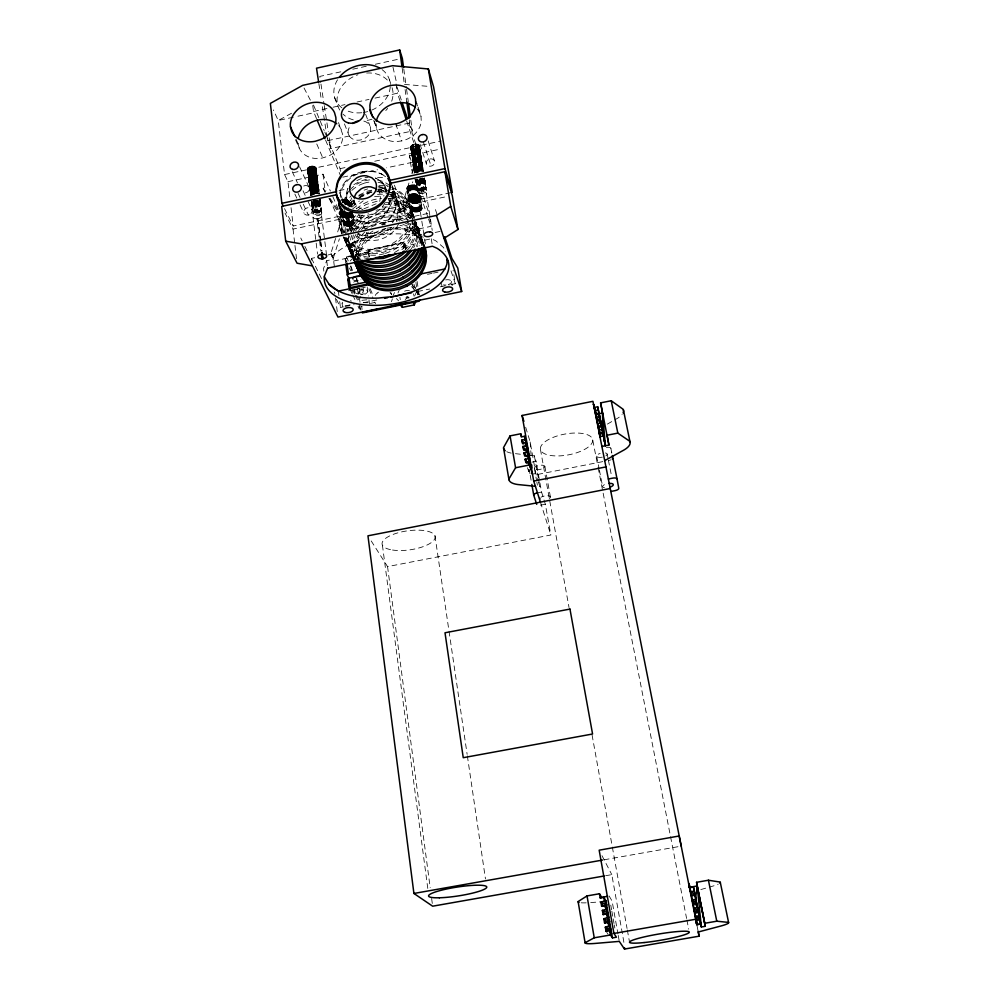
<?xml version="1.0" encoding="UTF-8"?>
<svg xmlns="http://www.w3.org/2000/svg" width="999" height="999" viewBox="0 0 999 999"><rect width="100%" height="100%" fill="white"/><g stroke="black" fill="none" stroke-linecap="round" stroke-linejoin="round"><path stroke-width="0.75" stroke-dasharray="5 3.75" d="M319.28 194.031L316.096 168.544C315.247 164.897 308.092 165.584 307.505 169.143L310.776 195.442M382.18 225.125A26.911 22.652 -21.7 0 0 395.916 206.368L395.929 200.287L389.36 201.686L389.36 206.244A20.18 16.995 -21.7 0 1 372.165 222.914A20.18 16.995 -21.7 0 1 351.373 214.273M395.916 206.368L392.907 198.302L392.932 192.22L391.845 189.298M340.309 197.303L340.359 194.268A27.123 22.752 -21.6 0 1 382.904 174.8M347.752 188.624L345.829 195.13A20.504 17.195 -21.6 0 0 346.69 201.536L350.237 206.918L350.299 202.435A20.167 16.958 -21.6 0 1 351.698 197.952M338.911 203.721L340.484 216.458L345.154 225.699L350.087 226.161L353.821 223.876L352.385 211.176M347.227 213.624L348.439 222.652L352.759 230.182M356.855 262.013L358.391 252.372L361.201 246.229A35.402 30.332 -21.7 0 1 367.819 238.074L373.539 233.679A35.177 30.132 -21.7 0 1 385.814 228.484M363.236 288.099L363.099 292.207A4.57 2.298 -7.2 0 1 361.476 293.256L359.99 293.718A4.745 2.385 -7.2 0 1 357.592 293.893L354.433 292.445L355.819 290.047M358.678 292.457L361.488 289.935L366.621 290.035A4.645 2.335 -7.3 0 1 367.595 292.207C364.485 296.004 355.906 294.68 358.092 288.062M406.893 188.287L408.391 186.089L411.501 184.952L414.822 185.102L416.833 186.463L419.805 195.142L421.903 208.441L420.03 211.064L415.372 212.05L412.038 210.527L408.978 201.96L406.918 187.999M414.722 172.59L410.739 147.278C411.138 143.694 417.819 142.657 419.28 145.954L423.339 171.254L419.23 145.704M348.364 237.512L348.526 246.94L351.136 254.47A36.139 30.769 -21.7 0 1 348.776 242.307L349.75 235.976M344.418 232.48L346.428 222.939L351.486 214.073M345.154 234.128L347.153 224.613L352.197 215.759M408.953 201.686L409.84 200.012L412.137 198.726L417.682 198.789L419.056 200.125L421.903 208.441L419.805 195.142L421.84 208.179M339.585 221.566L342.545 209.877M341.458 225.799L342.457 219.368L346.004 211.126M414.61 171.84L410.739 147.278C412.212 150.549 418.856 149.513 419.28 145.954L423.339 171.403M409.053 202.235L406.918 188.574L410.889 198.102L416.67 198.339L419.817 195.417M369.068 256.918L368.244 250.749A1.548 0.812 -7.4 0 1 368.956 250.1L402.922 242.932L404.745 243.394L406.943 249.163M368.231 250.899L368.619 252.098A1.548 0.812 -7.4 0 1 368.306 252.522L346.241 257.342L345.08 258.429L345.666 262.937M350.349 205.806L352.247 199.363M357.854 259.278L361.888 247.802A35.34 30.295 -21.7 0 1 368.481 239.66L374.188 235.277A35.115 30.095 -21.7 0 1 387.624 229.82C397.714 227.685 408.941 229.57 417.008 236.239M310.776 195.292L307.505 169.143C308.816 172.402 315.035 171.778 316.096 168.544M340.447 215.909L343.431 213.262L348.239 213.049L348.052 219.955L349.188 224.363L343.569 211.376L345.254 217.083A26.911 22.652 -21.7 0 0 359.365 228.346M346.553 233.404L349.6 224.038L355.544 215.609M339.473 193.519L342.145 186.114L345.317 181.618M405.232 299.55L407.617 297.24L410.839 298.501M390.447 194.88A26.548 22.415 -21.6 0 1 400.362 209.016L404.895 208.054L402.984 202.822L409.627 180.794M404.895 208.054L412.812 181.768M411.838 173.464L413.174 169.068L411.551 169.418L409.415 155.707L438.936 149.4M334.403 266.745L333.291 258.154L339.398 238.798M341.271 232.842L344.093 223.913L341.833 218.793L293.044 229.083L285.04 213.074M341.833 218.793L336.813 234.64M323.813 271.141L323.576 268.319L326.71 260.677L333.441 259.265L330.944 253.159L336.363 236.064M351.823 235.302C348.401 243.756 349.588 253.534 354.383 261.201M347.952 231.88L351.998 222.752L358.791 214.81M379.745 201.361L380.607 196.041A13.611 11.426 -21.7 0 0 378.733 191.221M344.655 201.711L348.139 194.58M398.139 220.617C402.31 211.501 398.938 199.725 390.684 194.081M350.249 260.976L351.698 259.365A4.695 2.448 -7.1 0 1 353.821 258.591L358.229 258.916A4.695 2.448 -7.1 0 1 359.415 259.94M353.421 234.902L350.574 246.341A35.976 30.669 -21.7 0 0 352.922 258.454M414.872 295.517L416.558 291.683M350.037 231.219L355.045 222.415L362.6 215.06M350.749 232.854C353.996 224.55 360.514 217.707 368.356 213.549M393.331 295.142L394.493 292.557M397.989 292.969L399.138 290.384M341.795 208.154L338.823 219.867A37.075 31.331 -21.7 0 0 341.208 232.243L341.958 233.928A37.013 31.294 -21.7 0 1 339.585 221.566M344.118 211.413C340.696 218.157 339.61 226.236 341.958 233.504M347.777 204.52L352.048 197.702M396.378 221.129L399.263 211.925L398.638 205.057M353.159 232.268C360.189 218.519 375.874 210.227 391.146 211.076A35.802 30.507 -21.7 0 1 397.952 212.113A36.214 30.857 -21.7 0 1 407.13 215.921A36.101 30.757 -21.7 0 1 409.777 217.757M356.019 234.365C351.248 242.208 350.087 252.397 353.983 260.839M347.664 212.687L343.569 221.903L342.782 233.079M348.389 214.373L345.329 220.417L343.319 229.982A36.663 31.081 -21.7 0 0 343.369 233.154M350.199 204.508L354.895 198.489M350.936 206.244L353.858 202.11M527.46 467.669L528.721 471.603L531.243 467.832M358.579 233.167L354.283 240.959L352.347 250.337A35.814 30.569 -21.7 0 0 354.695 262.412M360.264 234.653C354.333 242.195 351.623 252.61 354.633 261.9M355.532 230.956C363.199 218.968 377.634 211.963 391.783 212.737A35.739 30.47 -21.7 0 1 398.576 213.761A36.151 30.819 -21.7 0 1 407.729 217.582A36.026 30.719 -21.7 0 1 409.528 218.769M343.981 204.121L350.936 196.041M345.404 204.895L350.799 198.626M392.432 222.777L395.542 218.269A26.474 22.328 -21.6 0 0 398.089 210.889A26.786 22.577 -21.7 0 0 396.278 198.863M407.292 250.1L409.59 247.377A36.538 31.031 -21.7 0 0 414.573 238.361A36.139 30.694 -21.7 0 0 416.421 228.746L415.821 222.44M358.529 230.607C366.558 220.342 379.745 214.51 392.732 215.222A35.639 30.407 -21.7 0 1 399.5 216.246A36.039 30.757 -21.7 0 1 408.641 220.055M348.589 207.28L353.471 202.098M347.852 205.569L352.747 200.374M331.631 256.693C355.432 234.303 392.47 229.62 423.401 237.15M394.118 227.035L388.224 232.317L380.994 235.951A26.561 22.428 -21.7 0 1 373.114 237.612L365.309 237.138L356.268 233.291M404.957 250.15L408.966 245.729A36.613 31.069 -21.7 0 0 413.961 236.701A36.214 30.732 -21.7 0 0 415.809 227.06A35.852 30.432 -21.6 0 0 415.409 221.79M361.463 229.608C369.58 220.991 381.543 216.234 393.356 216.87A35.564 30.37 -21.7 0 1 400.124 217.894A35.976 30.719 -21.7 0 1 405.382 219.693M364.822 232.018C358.653 237.762 354.458 245.804 354.096 254.295A35.639 30.47 -21.7 0 0 354.57 260.477M351.973 207.168L359.353 201.036M352.697 208.866L363.186 200.886M368.306 252.522L369.855 251.024L369.593 249.388L403.022 242.382L404.745 243.394L405.644 249.313M368.556 250.324L369.593 249.388M353.683 282.205L354.657 281.456A4.733 2.41 -7.1 0 1 356.793 280.682L360.639 280.756M391.67 227.248C382.942 235.826 368.569 238.836 357.58 232.879M368.469 232.155C360.926 238.012 355.544 247.003 355.144 256.656A35.539 30.407 -21.7 0 0 355.207 259.765M364.985 229.608L366.795 228.122M356.318 208.928C363.286 202.809 372.302 199.013 381.568 198.464M357.03 210.614L365.984 204.558L379.845 200.362M346.903 237.899L349.388 243.494L369.268 239.31L371.441 237.6A40.747 34.977 -21.7 0 1 408.504 229.807L411.039 230.544L431.044 226.336L429.42 216.146M367.707 227.385L380.369 221.016L394.293 219.33A35.477 30.307 -21.7 0 1 401.036 220.354A35.877 30.657 -21.7 0 1 403.184 220.979M372.952 231.031C363.511 236.825 356.293 246.94 355.831 258.217A35.477 30.37 -21.7 0 0 355.894 261.326M369.343 251.586L346.403 256.78L345.08 258.429L346.953 262.537M407.767 298.426L407.942 298.314A1.274 1.111 -21.7 0 0 408.316 297.852C408.978 295.317 404.458 296.99 406.581 298.489M358.991 195.167L366.133 191.596A26.611 22.453 -21.7 0 1 373.926 189.935M359.702 196.915L366.833 193.344A26.561 22.428 -21.7 0 1 371.99 192.02M607.38 424.088L617.569 418.256A21.803 8.929 -11.4 0 0 622.127 414.46M363.848 208.853L376.111 203.796M371.291 227.01L381.006 222.64L394.917 220.954A35.402 30.27 -21.7 0 1 397.202 221.166M358.591 196.041L372.215 190.609M359.303 197.777L369.343 193.269M291.546 113.237L278.234 120.479L284.565 174.55L287.974 181.681L290.135 200.025M360.726 294.717L363.624 293.843L367.195 294.255A4.658 2.335 -7.3 0 1 368.344 296.016M364.123 190.147L367.607 188.911M385.427 253.421L392.382 250.637A36.588 30.981 -21.7 0 0 401.561 244.38L406.468 239.073A36.888 31.231 -21.7 0 0 411.513 229.995A36.488 30.894 -21.7 0 0 413.124 223.539M341.633 199.825C347.552 197.34 351.91 203.571 352.06 209.203M700.836 889.56L712.724 886.138A24.176 3.184 -9.9 0 0 718.231 884.152M362.525 171.603L359.702 172.34A27.148 22.765 -21.6 0 0 345.317 181.656M364.036 183.229L366.833 182.505A26.686 22.465 -21.6 0 1 372.477 181.83M376.099 210.29L378.434 209.69M383.129 224.787L385.414 224.201M384.215 253.721C368.831 258.416 349.163 252.335 343.082 236.451M363.224 302.66L368.369 302.734A4.658 2.31 -7.3 0 1 369.218 303.334M402.984 202.822L450.749 192.707M340.809 71.816L319.792 76.411L320.741 82.542M352.809 69.193L366.308 66.234M375.312 64.261L400.824 58.691M326.998 108.529L312.724 111.626L312.887 112.962L294.805 116.883M333.004 107.23L344.992 104.62M356.993 102.023L368.993 99.413M374.987 98.114L397.477 93.232L399.9 100.574M293.294 117.208L278.234 120.479L273.389 109.965M327.585 140.684L409.69 122.989L412.325 131.006L330.856 148.514L327.11 137.6L340.097 168.644L340.484 171.591M284.565 174.55L441.146 141.009M340.097 168.644L347.627 167.033M374.725 161.239L418.381 151.898L419.792 160.727L386.576 167.807M287.974 181.681L322.977 174.188L330.369 191.046M342.794 177.16L377.522 169.743M324.9 192.208L323.152 188.262L324.75 187.912L325.911 190.547M339.098 190.622L348.102 188.711M340.247 200.337L346.828 198.938A20.342 17.07 -21.6 0 1 348.314 189.872M390.359 189.685L386.401 190.534A20.342 17.07 -21.6 0 0 375.537 178.297M344.068 202.585L346.703 202.023A20.367 17.095 -21.7 0 0 347.977 206.306M390.284 192.782L392.932 192.22M389.448 198.614L396.004 197.228L394.243 191.608A26.886 22.615 -21.6 0 0 391.82 187.862M284.54 208.641L293.207 226.024L341.958 215.722L344.218 220.879L348.713 219.917A26.548 22.415 -21.6 0 1 348.813 213.961M410.227 218.706L404.82 211.089L402.909 205.856L447.752 196.378M344.093 223.913L348.601 222.964A26.561 22.453 -21.7 0 0 351.723 231.144M399.612 221.066A26.561 22.453 -21.7 0 0 400.287 212.05L404.82 211.089M311.725 260.14L311.513 258.391L316.034 257.442M328.084 254.92L331.094 254.283M435.164 232.455L442.782 230.856M424.8 240.135L431.268 238.773L435.726 240.759L443.581 247.552L445.467 251.523M333.666 261.014L425.075 241.87M348.601 290.721L353.147 289.785M354.657 289.46L359.215 288.524M360.726 288.199L365.284 287.262M427.46 274.338L432.005 273.401M433.516 273.089L438.074 272.14M366.895 299.8L359.141 300.637L354.133 289.822M336.463 299.325L340.459 307.48L343.506 306.855M345.017 306.543L354.158 304.645M363.286 302.759L378.509 299.613M417.657 291.508L429.707 289.011M440.259 286.825L449.3 284.952M450.799 284.64L455.319 283.716L453.121 270.329M370.454 303.384L374.937 302.447L373.726 299.737M531.943 462.125L536.063 461.313L541.558 492.057L545.342 504.233L550.861 535.002L387.55 566.608L371.216 540.946M532.367 474.175L535.789 473.501L538.086 480.869M602.822 461.613L535.876 474.787A4.133 1.586 -10.1 0 1 534.815 474.937M537.4 492.869L541.558 492.057M545.342 504.233L541.271 505.032A4.171 1.523 -10 0 1 538.249 505.169M339.373 204.633L342.807 211.988L348.289 212.862L350.562 226.049M604.12 859.789L681.218 846.141M605.669 875.711L611.8 874.637L622.627 935.014A15.797 0.687 79.6 0 1 624.113 944.067M374.588 196.678L384.153 195.816M379.595 209.39L390.197 208.566A35.902 30.569 -21.7 0 1 397.015 209.603A36.314 30.919 -21.7 0 1 406.218 213.424A36.201 30.819 -21.7 0 1 412.737 218.856M386.988 228.222C397.103 226.074 408.341 227.972 416.433 234.64A35.165 30.12 -21.7 0 1 425.037 247.752M372.502 233.254L375.349 232.779A26.536 22.378 -21.7 0 0 383.529 229.832A26.598 22.428 -21.7 0 0 386.026 228.371M316.808 218.806L317.944 218.694A4.383 2.398 -6.1 0 0 320.866 214.748A4.383 2.398 -6.1 0 0 313.511 215.409A4.383 2.398 -6.1 0 0 316.808 218.806L320.866 251.136M375.824 190.01L383.029 189.76A36.663 31.019 -21.7 0 1 386.551 190.11M376.498 191.746L383.691 191.496A36.588 30.981 -21.7 0 1 387.212 191.858M377.51 194.355L384.677 194.106M382.48 207.13L389.56 206.893A35.976 30.607 -21.7 0 1 396.391 207.917A36.389 30.969 -21.7 0 1 405.606 211.751A36.264 30.869 -21.7 0 1 412.812 217.994M590.721 902.547L599.887 901.922M378.946 185.352L381.356 185.364A36.838 31.131 -21.7 0 1 388.349 186.401M378.421 187.1L382.03 187.125A36.763 31.081 -21.7 0 1 385.564 187.487M385.577 202.635L387.949 202.66A36.139 30.707 -21.7 0 1 394.805 203.696A36.551 31.069 -21.7 0 1 404.058 207.53A36.439 30.969 -21.7 0 1 411.301 213.798L414.685 219.056M385.052 204.32L388.586 204.358A36.076 30.669 -21.7 0 1 395.442 205.394A36.488 31.019 -21.7 0 1 411.988 215.534M377.222 191.596L382.33 192.12A26.861 22.677 -21.7 0 1 387.1 193.556M404.483 84.428L428.971 86.401M515.447 453.658L521.278 454.333M530.019 455.319L534.39 455.819L536.063 461.313M379.133 189.985L381.655 190.359A26.911 22.702 -21.7 0 1 386.438 191.796M409.49 290.771L408.579 290.609A7.093 6.144 -21.7 0 0 405.744 290.796A7.018 6.081 -21.7 0 0 403.109 291.97M368.294 257.218C359.54 255.844 351.124 251.049 346.428 243.394M368.981 258.853C357.442 257.255 347.065 249.026 343.818 237.687M362.987 209.827L356.593 206.269L353.084 199.213M362.187 306.705L360.739 305.906M349.8 214.66L352.21 215.809A27.148 22.765 -21.6 0 0 366.046 217.582L368.956 217.108A27.01 22.652 -21.6 0 0 377.272 214.111A27.073 22.702 -21.6 0 0 384.378 209.016L389.51 202.36A26.948 22.602 -21.6 0 0 391.558 197.415A27.26 22.852 -21.7 0 0 392.382 192.332A27.123 22.74 -21.6 0 0 392.32 189.822M356.693 226.323L354.308 225.175A26.898 22.64 -21.7 0 1 348.389 220.392L344.755 214.023A27.373 23.039 -21.6 0 1 344.131 211.651M360.177 258.192C352.01 254.245 345.766 246.303 344.63 237.225M360.889 259.815L352.909 254.108L346.79 244.73M381.481 173.901L385.726 176.835M385.589 184.803L387.787 186.151M381.63 189.785L385.239 192.357M349.375 213.486L354.008 223.052L352.385 211.451M359.041 260.589C351.273 255.769 346.054 246.878 346.266 237.65M391.346 195.841L396.328 200.674L398.551 204.645M357.105 260.302L352.597 255.781L348.614 248.813M353.683 230.132L349.4 224.725M411.925 284.515L416.034 288.936M411.563 286.638L415.746 291.146M416.783 292.27L418.881 294.518L417.22 290.197M396.466 298.551L398.564 300.824M390.035 292.47L391.708 294.705L390.522 291.87M344.53 237.662C355.244 251.024 375.549 252.335 390.06 244.792A36.838 31.131 -21.7 0 0 399.3 238.499L404.258 233.167A37.138 31.381 -21.7 0 0 407.979 227.185A36.726 31.044 -21.7 0 0 409.328 224.026M355.082 259.777L351.898 255.607M350.637 225.574L347.003 219.218A27.223 22.952 -21.6 0 1 346.029 211.95M405.119 196.616L410.377 206.606L411.838 216.021A36.663 30.994 -21.7 0 1 411.713 218.182M407.317 202.697L410.726 208.017L414.298 218.219M408.866 206.993L414.36 217.745M410.389 211.264L414.573 218.469M411.913 215.484L413.761 218.019M414.31 222.153L419.43 231.893L420.866 241.109A35.639 30.382 -21.7 0 1 420.267 246.416M606.755 932.379L608.154 934.34M402.909 205.856L411.563 218.044M412.425 219.268L421.94 232.68M411.126 219.98L421.928 235.215M344.068 237.6C354.058 252.497 375.711 254.358 390.734 246.466A36.763 31.094 -21.7 0 0 399.95 240.185L404.895 234.865A37.063 31.344 -21.7 0 0 408.603 228.896A36.663 30.994 -21.7 0 0 410.664 223.601M354.395 259.79L350.424 252.859M354.87 261.326L352.21 256.868M323.152 188.262L325.711 191.995M329.982 198.239L341.958 215.722M328.896 198.489L344.218 220.879M352.709 279.595L355.856 281.056A4.72 2.41 -7.1 0 0 358.254 280.894L359.74 280.432A4.558 2.323 -7.1 0 0 360.926 279.77M609.128 895.978L612.112 901.098L617.956 933.915M410.102 206.281L406.693 200.961A36.963 31.281 -21.7 0 0 399.363 194.655A37.075 31.381 -21.7 0 0 389.985 190.784M411.65 210.589L408.241 205.282A36.788 31.181 -21.7 0 0 400.949 198.988A36.901 31.281 -21.7 0 0 391.608 195.13A36.488 30.919 -21.7 0 0 388.186 194.455M413.174 214.847L409.777 209.553A36.613 31.069 -21.7 0 0 402.51 203.284A36.726 31.169 -21.7 0 0 393.219 199.438A36.314 30.819 -21.7 0 0 386.326 198.401M414.66 220.529L417.957 227.772L419.393 237.025A35.802 30.482 -21.7 0 1 417.582 246.566M415.259 222.19L416.77 224.9M418.244 229.021L414.91 223.801A36.026 30.719 -21.7 0 0 413.524 222.24M419.717 233.117L416.383 227.909A35.976 30.719 -21.7 0 0 411.938 223.564M421.166 237.163L417.844 231.968A35.702 30.519 -21.7 0 0 410.726 225.786A35.814 30.619 -21.7 0 0 404.845 222.964M422.602 241.171L419.293 235.989A35.539 30.42 -21.7 0 0 412.212 229.832A35.652 30.519 -21.7 0 0 403.159 226.049A35.24 30.17 -21.7 0 0 399.85 225.374M343.581 237.375C352.31 254.47 375.911 257.442 391.72 248.976A36.663 31.019 -21.7 0 0 400.911 242.707L405.844 237.387A36.963 31.281 -21.7 0 0 410.889 228.296A36.551 30.932 -21.7 0 0 412.512 221.828M304.021 87.974L310.851 101.061M601.997 855.681L611.8 874.637M300.749 238.012L302.123 240.784M304.857 246.316L307.605 251.848M311.513 258.391L321.903 279.358M334.178 291.97L334.952 293.556M386.775 192.258L382.592 183.142L377.485 178.921A20.504 17.195 -21.7 0 0 375.324 177.909M294.867 194.056L296.803 198.114M300.05 204.882L303.933 213.012M298.114 193.394L300.037 197.452M303.246 204.208L308.391 215.035M330.944 253.159L333.291 258.154M292.257 171.753L297.44 182.767M350.774 290.759L352.085 293.581M352.747 294.992L355.382 300.637M358.029 306.281L359.34 309.103M303.047 190.821L305.594 196.254M308.142 201.686L311.95 209.84M351.81 290.372L353.122 293.194M359.028 305.894L361.001 310.115M352.834 290.022L354.707 294.056M355.332 295.404L358.454 302.135M351.211 212.163L354.732 217.507A20.067 16.883 -21.7 0 0 360.402 221.104C372.552 225.824 388.536 217.395 389.747 203.996A20.267 17.058 -21.7 0 0 389.435 199.7M299.575 166.733L309.116 187.475M349.45 268.032L350.699 270.766M348.276 260.901L346.403 256.78L346.84 261.85M350.774 266.396L352.635 270.517M356.381 278.758L358.254 282.879M295.467 139.735L299.263 148.127A22.977 18.856 -22.4 0 0 322.365 158.004L328.122 156.194A22.977 18.856 -22.4 0 0 342.669 134.415L338.499 122.54M296.191 139.473L298.089 143.681M344.942 240.609L345.679 242.257A36.663 31.081 -21.7 0 1 343.993 237.312M329.558 198.776L344.43 232.305M368.906 288.873L373.127 298.376M370.13 288.723L373.139 295.542M332.829 196.666L347.627 230.369L428.958 213.224L417.432 179.308M350.262 228.584L341.808 209.128A27.148 22.79 -21.7 0 0 369.755 220.742A27.148 22.79 -21.7 0 0 392.907 198.302M316.758 143.956L322.764 157.879M343.693 208.304L348.713 219.917M340.359 194.268L343.818 202.31A26.886 22.615 -21.6 0 1 349.188 190.821M417.12 290.409L418.881 294.518L417.969 292.27M346.69 201.536L348.401 206.006M346.828 198.938L350.224 206.918M316.521 118.631L313.511 111.463L312.312 102.198M325.587 140.16L340.671 176.049M313.499 105.032L324.188 130.582M324.775 132.005L326.561 136.264M352.809 199.95L356.331 208.391M359.278 215.409L365.746 230.881M366.333 232.28L369.268 239.31M413.261 217.095L409.178 203.684L405.756 198.364A37.063 31.344 -21.7 0 0 398.401 192.033A37.188 31.444 -21.7 0 0 392.307 189.161M422.327 245.155L420.891 235.964L415.796 226.261A35.927 30.657 -21.7 0 0 411.276 221.878M423.651 246.029L420.579 235.552L417.257 230.344A35.764 30.557 -21.7 0 0 410.139 224.163A35.877 30.657 -21.7 0 0 407.28 222.602M413.524 293.843L414.11 296.278M334.69 97.765L337.874 105.844M344.443 123.888L348.926 135.252M412.05 284.44L414.785 291.471M413.911 284.203L415.547 288.424M416.084 289.835L417.719 294.068M378.159 188.836L380.282 194.318M405.781 249.6L403.022 242.382L404.046 250.337M388.349 198.988L389.36 201.686M385.077 186.276L388.136 194.405M395.929 200.287L400.287 212.05M365.634 114.223L369.867 125.687M391.233 183.454L398.613 203.421M392.083 186.613L393.007 189.136L392.12 186.289M395.279 195.792L400.362 209.016M394.393 185.165L411.039 230.544M374.213 121.091L376.298 126.823M373.726 120.429L376.323 127.585A23.077 19.006 -19.4 0 0 396.541 141.596L402.485 140.797A23.077 19.006 -19.4 0 0 421.266 121.441L421.004 116.408L416.895 103.347M417.957 227.772L417.357 226.124A35.514 30.22 -21.6 0 1 418.806 235.389A35.864 30.519 -21.7 0 1 416.983 244.942A36.264 30.857 -21.7 0 1 416.146 247.015M419.43 231.893L418.843 230.257A35.352 30.12 -21.6 0 1 420.279 239.485A35.702 30.42 -21.7 0 1 419.43 245.854M420.891 235.964L420.304 234.34A35.19 30.02 -21.7 0 1 421.74 243.544A35.539 30.32 -21.7 0 1 421.628 245.654M422.327 240.01L421.753 238.399A35.027 29.92 -21.7 0 1 423.189 246.516M424.001 244.767L424.563 246.353M411.551 169.418L412.937 173.464M414.91 179.221L428.022 217.507M428.521 218.968L431.044 226.336M395.729 123.839L401.573 140.921M409.415 155.707L414.922 171.928M413.174 169.068L414.548 173.114M450.999 270.866L455.319 283.716M389.335 79.47L390.709 83.591M406.693 121.104L419.792 160.727M435.452 209.603L436.888 213.923M396.99 86.888L401.76 101.399M408.928 123.152L418.381 151.898M420.017 144.156L426.498 164.123M423.314 141.858L431.081 166.084M400.287 299.712L399.887 297.227M540.422 502.135L550.861 535.002M428.184 140.909L434.503 160.939M416.021 101.224L421.041 117.17M538.548 482.355L539.922 486.775L538.598 479.408M525.686 427.26L530.182 442.008L535.789 473.501M424.026 245.367L422.028 239.573L418.718 234.39A35.602 30.457 -21.7 0 0 411.613 228.222A35.714 30.557 -21.7 0 0 402.56 224.425M409.752 204.87L411.213 214.298A36.726 31.044 -21.7 0 1 410.327 220.804M354.782 203.284L354.158 199.862M299.263 148.127L298.002 143.357A22.977 18.856 -22.4 0 1 297.939 140.847M363.624 290.959L363.524 290.559A4.745 2.385 -7.2 0 0 362.462 289.523L357.954 289.273A4.745 2.385 -7.2 0 0 357.155 289.423M339.136 204.733L344.031 224.6M392.969 67.208L396.828 83.816M606.405 447.44A4.221 1.648 -11.2 0 1 610.864 448.239L611.75 452.622M607.18 454.083L608.091 458.666M608.391 460.189L611.438 475.424M697.065 925.923L697.964 930.481M596.653 456.156L599.05 468.356M599.35 469.88L602.647 486.638M592.707 439.922A26.561 10.552 -10.6 0 1 554.395 455.869A26.561 10.552 -10.6 0 1 552.547 437.637A26.561 10.552 -10.6 0 1 592.707 439.922L597.802 465.909M598.101 467.445L686.6 918.456M686.9 919.979L688.698 929.157M415.734 198.589L418.294 211.763M415.247 198.676L417.807 211.875M416.67 198.339L419.205 211.451M416.208 198.476L418.756 211.613M414.76 198.739L417.32 211.963M414.26 198.776L416.833 212.025M413.773 198.789L416.333 212.063M417.12 198.177L419.63 211.276M413.299 198.764L415.846 212.075M417.545 197.989L420.03 211.064M412.837 198.726L415.372 212.05M417.944 197.79L420.404 210.851M412.4 198.651L414.91 212M610.864 448.239L611.912 453.846M418.306 197.565L420.741 210.614M411.975 198.551L414.46 211.938M418.643 197.327L421.041 210.364M411.588 198.426L414.048 211.838M544.867 466.358L550.399 496.853M540.434 449.35L569.03 607.517M592.07 734.964L612.062 845.516M612.337 847.052L627.047 928.433M627.335 929.969L629.27 940.721M418.943 197.078L421.291 210.102M534.39 455.819L538.336 477.934M411.226 198.277L413.648 211.713M618.231 935.414L619.293 941.383M534.415 468.419L536.588 480.619M536.863 482.142L537.4 485.189M610.764 905.131L611.575 909.714M611.85 911.238L612.936 917.344M613.199 918.88L614.023 923.451M614.285 924.987L614.835 928.034M419.205 196.803L421.516 209.827M410.889 198.102L413.286 211.563M529.133 469.118L529.945 473.726M530.207 475.262L531.568 482.929M528.346 469.493L528.721 471.603M419.418 196.541L421.69 209.553M410.601 197.902L412.949 211.388M347.802 212.949L350.087 226.161M347.315 213.012L349.6 226.249M346.815 213.049L349.101 226.311M419.592 196.254L421.815 209.278M410.352 197.69L412.662 211.201M349.225 212.612L351.461 225.749M348.763 212.75L351.024 225.911M346.328 213.062L348.614 226.348M345.854 213.037L348.127 226.361M416.296 144.043L420.829 170.916M422.09 178.384L423.351 185.851M415.884 144.031L420.429 170.879M421.69 178.346L422.939 185.802M415.472 144.031L420.005 170.879M421.266 178.334L422.527 185.789M415.047 144.056L419.592 170.891M420.854 178.334L422.115 185.789M413.399 144.405L418.156 172.665M419.418 180.107L420.417 186.051M349.662 212.45L351.873 225.562M345.379 212.999L347.64 226.336M417.432 144.256L421.928 171.166M423.176 178.634L424.438 186.114M417.07 144.168L421.578 171.054M422.839 178.534L424.088 186.001M416.695 144.093L421.216 170.979M422.477 178.446L423.726 185.914M413.012 144.555L417.769 172.802M419.018 180.232L420.017 186.176M412.649 144.718L417.382 172.952M418.631 180.382L419.63 186.313M412.312 144.905L416.77 171.628M418.269 180.544L419.255 186.476M419.717 195.979L421.89 208.991M410.139 197.465L412.412 210.989M350.075 212.263L352.272 225.362M344.93 212.924L347.165 226.298M418.356 144.668L422.252 171.291M424.038 179.083L424.737 186.251M412 145.105L416.608 172.802M417.882 180.507L418.906 186.663M411.713 145.317L416.296 173.002M417.32 179.158L418.593 186.85M350.462 212.063L352.622 225.15M344.505 212.824L346.715 226.224M418.606 144.855L423.027 171.791M424.263 179.271L425.487 186.751M418.818 145.042L422.977 170.492L419.268 146.453M425.661 186.95L424.2 177.972L425.874 188.361M411.463 145.542L415.771 171.691M417.033 179.37L418.294 187.063M419.792 195.692L421.915 208.716M411.238 145.779L415.522 171.915M416.783 179.595L418.044 187.288M409.977 197.215L412.2 210.764M445.616 279.907A5.107 2.572 -9.2 0 1 451.461 281.331L452.172 285.639M418.993 145.255L423.126 170.704M424.338 178.184L425.799 187.175M411.051 146.016L415.309 172.14M416.571 179.832L417.819 187.512M410.914 146.266L415.147 172.39M416.383 180.07L417.632 187.75M350.811 211.85L352.947 224.912M344.093 212.7L346.278 226.136M419.13 145.479L423.239 170.929M424.45 178.409L425.899 187.4M424.513 178.646L425.961 187.637M441.483 283.404L441.945 286.276M424.525 178.696L426.411 190.447M426.323 193.406L432.23 230.369M410.801 146.516L415.01 172.64M416.246 180.32L417.482 187.999M410.739 146.778L414.922 172.889M416.146 180.569L417.37 188.249M409.865 196.953L412.038 210.527M351.136 211.613L353.234 224.663M343.718 212.562L345.879 226.011M424.538 178.883L425.974 187.874M419.293 146.204L423.326 171.653M424.525 179.133L425.949 188.112M431.268 238.773L432.23 244.743M410.714 147.028L414.622 171.591M415.846 179.271L417.307 188.486M419.205 146.703L422.952 170.654M424.125 178.134L425.761 188.611M415.834 179.52L417.282 188.736M415.896 180.032L417.744 191.796M410.801 147.515L414.647 172.078M415.859 179.758L417.295 188.973M417.694 195.017L421.578 219.655M421.815 221.204L423.751 233.516M424.625 239.023L425.974 247.602M351.423 211.363L353.471 224.413M343.381 212.387L345.504 225.861M419.093 146.953L422.827 170.891M423.988 178.371L425.611 188.848M410.889 147.752L414.722 172.315M415.921 179.995L417.357 189.211M411.039 147.964L414.835 172.54M416.034 180.22L417.457 189.435M396.041 83.978L397.477 93.232M418.956 147.203L422.652 171.141M423.813 178.621L425.424 189.086M418.768 147.44L422.44 171.366M423.588 178.846L425.199 189.323M411.426 148.364L414.997 172.752M416.133 179.096L417.594 189.648M351.885 212.55L353.671 224.138M343.069 212.2L345.154 225.699M320.979 84.078L324.038 104.021M324.275 105.557L328.271 131.643M329.208 137.775L330.856 148.514M418.544 147.677L422.202 171.603M423.351 179.071L424.95 189.535M418.294 147.902L421.928 171.816M423.064 179.283L424.65 189.748M411.95 148.701L415.184 171.591M416.608 179.445L417.994 190.035M416.945 186.726L418.931 199.862M417.107 281.418L419.667 298.177M415.909 282.43L416.608 287M417.345 291.883L417.794 294.83M342.807 211.988L344.842 225.512M318.856 83.604L321.453 100.574M322.39 106.743L326.873 136.051M418.007 148.114L421.403 170.517M422.527 177.984L424.338 189.935M417.694 148.314L421.066 170.704M422.19 178.172L423.988 190.122M417.357 148.489L420.716 170.879M421.828 178.334L423.626 190.272M412.599 148.951L415.746 171.903M417.22 179.72L418.519 190.359M393.344 192.52L393.768 195.367M352.073 212.287L353.821 223.876M416.995 148.664L420.342 171.029M421.453 178.484L423.239 190.422M416.608 148.801L419.942 171.166M421.054 178.609L422.839 190.534M416.208 148.926L419.543 171.266M420.641 178.721L422.415 190.634M415.809 149.026L419.343 172.852M420.229 178.809L422.003 190.722M415.384 149.101L418.831 172.253M419.742 178.421L421.578 190.772M414.972 149.151L418.406 172.29M419.543 180.007L421.153 190.797M414.548 149.176L417.982 172.303M419.13 180.02L420.729 190.809M414.135 149.188L417.57 172.303M418.718 180.007L420.317 190.784M413.736 149.163L417.17 172.265M418.319 179.97L419.917 190.747M412.962 149.051L416.408 172.128M417.557 179.82L419.168 190.597M416.833 186.463L418.768 199.613M342.582 211.763L344.58 225.312M434.977 535.776L448.788 629.657M449.013 631.193L467.132 754.307M467.357 755.856L485.477 878.97M352.222 212.013L353.933 223.601M406.993 187.712L408.991 201.411M416.67 186.214L418.569 199.375M352.322 211.738L353.996 223.326M342.395 211.526L344.355 225.087M407.117 187.425L409.066 201.124M416.458 185.976L418.306 199.163M368.631 251.96L369.88 260.914M342.257 211.276L344.168 224.85M407.292 187.138L409.19 200.836M367.195 287L367.807 291.383M368.968 299.85L369.555 304.083M403.808 69.181L406.368 87.725M406.581 89.273L408.279 101.636M410.826 120.18L412.325 131.006M402.172 68.207L404.258 83.429M405.094 89.51L406.768 101.686M409.278 119.942L409.69 122.989M416.208 185.764L418.019 198.963M338.698 203.047L340.572 216.721M312 166.209L315.659 193.094M316.683 200.562L317.694 208.029M311.576 166.234L315.234 193.107M316.246 200.574L317.27 208.042M407.505 186.863L409.353 200.549M359.153 287.837L360.539 298.102M361.7 306.656L362.088 309.49M356.705 277.809L357.292 282.205M359.44 298.089L360.015 302.322M357.555 288.886L358.741 297.702M359.702 304.832L360.277 309.091M314.011 166.421L317.632 193.369M318.644 200.849L319.655 208.341M313.636 166.333L317.27 193.269M318.281 200.749L319.293 208.229M313.236 166.259L316.895 193.194M317.907 200.674L318.918 208.154M312.837 166.221L316.496 193.132M317.507 200.612L318.519 208.092M312.425 166.196L316.084 193.107M317.095 200.574L318.119 208.042M311.151 166.284L314.81 193.144M316.845 208.067L315.821 200.612L317.257 212.874M310.739 166.358L314.523 194.206M315.359 200.387L316.408 208.117M310.339 166.458L314.111 194.293M314.947 200.474L315.996 208.204M309.952 166.583L313.698 194.393M315.584 208.304L314.535 200.574L315.984 212.899M309.578 166.721L313.311 194.518M314.148 200.699L315.185 208.416M415.909 185.564L417.682 198.789M352.922 215.26L353.883 222.515M348.014 233.279L349.388 243.494M350.811 265.846L351.81 273.264M353.933 289.186L354.32 292.045M387.55 566.608L430.194 887.674M431.63 898.476L432.654 906.193M340.484 216.458L338.661 202.485M314.985 166.821L317.969 193.494M319.555 201.286L320.279 208.616M309.228 166.883L312.949 194.668M313.773 200.836L314.81 208.554M308.891 167.07L312.6 194.83M313.424 200.999L314.448 208.716M308.604 167.258L312.275 195.017M313.299 202.722L314.123 208.891M415.584 185.377L417.32 198.639M407.754 186.601L409.578 200.275M382.417 545.179L427.834 888.773M315.484 167.183L318.818 193.968M319.817 200.162L320.791 208.966M308.329 167.47L311.988 195.217M312.999 202.922L313.823 209.078M308.092 167.695L311.725 195.417M313.549 209.291L312.537 201.586L313.549 212.175M408.054 186.338L409.84 200.012M342.133 303.596L342.507 306.481M315.684 167.382L319.006 192.869M319.98 200.374L321.154 209.365M315.846 167.595L319.318 193.794M319.917 199.088L321.278 209.578M307.904 167.919L311.301 194.106M312.312 201.798L313.311 209.503M415.209 185.227L416.92 198.514M348.676 201.211L349.238 205.594M338.349 291.109L338.923 295.567M339.685 301.523L340.459 307.48M322.977 174.188L324.75 187.912M335.514 297.964L337.774 315.609M315.971 167.832L319.243 193.319M320.005 199.313L321.353 209.815M307.742 168.157L311.114 194.33M312.113 202.035L313.112 209.728M307.617 168.394L310.976 194.568M311.963 202.26L312.949 209.965M414.822 185.102L416.496 198.414M408.391 186.089L410.139 199.75M316.046 168.057L319.293 193.556M320.067 199.55L321.403 210.04M320.017 199.226L321.753 212.862M320.067 199.788L321.391 210.277M321.566 215.672L326.648 255.769M326.71 260.677L327.472 266.658M307.542 168.644L310.864 194.805M311.838 202.497L312.824 210.202M307.492 168.893L310.801 195.055M311.763 202.747L312.737 210.439M408.766 185.864L410.477 199.513M348.551 200.949L349.088 205.344M320.042 200.025L321.353 210.527M316.046 168.794L319.218 194.268M319.967 200.275L321.266 210.764M317.944 218.694L320.654 240.26M320.854 241.795L322.015 251.036M317.67 218.681L320.367 240.235M320.567 241.77L321.728 251.011M311.738 202.984L312.699 210.677M313.049 213.736L311.538 201.636L312.699 210.914M312.949 217.07L317.545 254.108M414.385 184.99L416.046 198.339M409.165 185.652L410.851 199.288M315.971 169.043L318.931 193.019M319.855 200.512L321.141 211.001M307.542 169.38L310.789 195.529M307.63 169.618L310.652 194.231M311.601 201.923L312.737 211.151M413.936 184.915L415.572 198.289M409.602 185.464L411.251 199.076M348.364 200.712L349.076 206.568M339.011 203.446L340.497 215.622M315.846 169.281L318.781 193.257M319.692 200.737L320.979 211.226M315.684 169.518L318.594 193.481M319.505 200.974L320.779 211.451M315.484 169.743L318.381 193.694M319.28 201.174L320.554 211.651M307.754 169.842L310.751 194.455M311.7 202.148L312.824 211.376M307.917 170.055L310.901 194.668M311.825 202.36L312.949 211.588M413.474 184.865L415.084 198.264M412.987 184.84L414.597 198.277M410.052 185.302L411.688 198.888M308.117 170.255L311.076 194.88M312 202.572L313.112 211.8M308.354 170.442L311.288 195.067M312.212 202.76L313.311 212M412.5 184.852L414.098 198.314M412 184.89L413.598 198.376M411.501 184.952L413.099 198.464M411.001 185.04L412.612 198.576M410.527 185.165L412.137 198.726M339.161 203.159L340.609 215.347M314.985 170.18L317.832 194.106M318.718 201.586L319.967 212.063M314.685 170.367L317.507 194.293M318.394 201.773L319.63 212.238M314.36 170.542L317.095 193.794M318.007 201.548L319.28 212.387M308.916 170.767L311.538 195.242M291.046 207.68L293.207 226.024M293.044 229.083L294.78 243.918M294.955 245.404L296.528 258.766M348.139 200.474L348.826 206.343M339.885 207.455L340.759 215.072M314.011 170.704L316.733 193.943M317.632 201.686L318.906 212.525M313.636 170.841L316.346 194.068M317.245 201.81L318.506 212.65M313.249 170.966L315.946 194.181M316.658 200.374L318.094 212.75M312.849 171.066L315.534 194.268M316.246 200.449L317.682 212.824M310.364 171.166L313.037 194.293M313.748 200.462L315.185 212.799M309.965 171.104L312.662 194.218M313.374 200.387L314.81 212.712M309.59 171.004L312.3 194.118M313.199 201.823L314.448 212.612M309.24 170.891L312.138 195.542M312.862 201.698L314.123 212.487M347.864 200.262L348.539 206.144M312.437 171.141L315.11 194.33M312.013 171.191L314.685 194.368M315.397 200.549L316.833 212.912M311.588 171.216L314.273 194.38M314.985 200.562L316.408 212.924M311.176 171.229L313.848 194.38M310.764 171.204L313.436 194.355M314.148 200.524L315.584 212.862M340.097 207.193L340.959 214.797M347.565 200.062L348.214 205.956M340.372 206.93L341.196 214.535M347.215 199.9L347.852 205.794M346.828 199.738L347.452 205.657M340.671 206.681L341.483 214.285M341.171 207.967L341.808 214.048M346.428 199.613L346.878 204.058M341.708 209.278L342.17 213.823M345.991 199.513L346.591 205.457M342.108 209.078L342.557 213.611M345.529 199.438L346.129 205.394M342.682 210.402L342.982 213.424M345.055 199.388L345.642 205.357M344.568 199.375L345.142 205.344M342.582 199.575L342.869 202.585M342.095 199.688L342.395 202.71M343.132 210.252L343.431 213.262M344.068 199.388L344.355 202.372M343.569 199.413L343.856 202.422M343.069 199.475L343.356 202.485M530.182 442.008L531.118 455.794M376.186 123.988L376.323 127.585M414.822 222.415L414.897 224.538A36.314 30.794 -21.7 0 1 413.049 234.191A36.713 31.131 -21.7 0 1 408.042 243.244L403.146 248.526A36.414 30.882 -21.7 0 1 400.312 250.849M398.501 224.026A26.561 22.453 -21.7 0 1 377.634 240.072L370.791 240.709A26.561 22.453 -21.7 0 1 354.645 234.54M384.915 202.735A20.367 17.095 -21.7 0 1 358.641 214.773M451.461 281.331A5.107 2.572 -9.2 0 1 447.327 284.815M446.004 285.002A5.107 2.572 -9.2 0 1 443.556 284.827M350.075 304.757A5.095 2.535 -6.9 0 1 343.918 305.17A5.095 2.535 -6.9 0 1 342.595 302.26M350.474 300.687A5.095 2.535 -6.9 0 1 351.361 301.099M353.871 184.628A43.132 36.426 -21.6 0 1 369.368 178.534M377.56 177.497A43.132 36.426 -21.6 0 1 385.651 177.859M351.223 206.918A26.548 22.415 -21.6 0 1 355.881 200.612M358.928 197.952A26.548 22.415 -21.6 0 1 371.328 192.27M378.084 191.608A26.548 22.415 -21.6 0 1 384.59 192.495M356.843 180.682A20.342 17.07 -21.6 0 1 368.082 177.298M303.721 186.026A4.283 3.559 -23.8 0 1 308.791 186.938A4.283 3.559 -23.8 0 1 307.954 191.683A4.283 3.559 -23.8 0 1 302.597 192.407M378.683 186.476A20.167 16.958 -21.6 0 1 385.577 190.759M350.05 189.81A26.886 22.615 -21.6 0 1 373.476 179.708M377.485 180.057A26.886 22.615 -21.6 0 1 390.821 186.751M338.586 125.549A22.977 18.856 -22.4 0 1 341.346 129.67M416.958 108.754A23.077 19.006 -19.4 0 1 421.004 116.408M392.083 87.712A28.584 23.289 -20.3 0 1 391.158 102.522M387.637 108.404A28.584 23.289 -20.3 0 1 385.764 110.564M372.065 119.156A28.584 23.289 -20.3 0 1 364.747 120.754M353.309 119.88A28.584 23.289 -20.3 0 1 343.019 114.148M339.735 110.027A28.584 23.289 -20.3 0 1 357.979 74.738M366.633 73.027A28.584 23.289 -20.3 0 1 389.285 82.293M363.823 121.079A11.526 9.478 -20.9 0 1 369.368 133.928A11.526 9.478 -20.9 0 1 353.234 139.286A11.526 9.478 -20.9 0 1 350.549 125.499M382.055 69.605A28.821 23.414 -20.3 0 1 390.284 85.564M390.247 86.813A28.821 23.414 -20.3 0 1 369.131 111.114M367.682 111.563A28.821 23.414 -20.3 0 1 363.236 112.537M361.763 112.725A28.821 23.414 -20.3 0 1 347.615 110.989M341.808 107.767A28.821 23.414 -20.3 0 1 337.812 79.346M416.92 236.226A35.115 30.095 -21.7 0 1 424.488 246.341M380.095 187.75A26.598 22.428 -21.7 0 1 387.624 190.322M372.452 233.329A26.786 22.577 -21.7 0 1 363.998 233.079M354.208 229.033A26.786 22.577 -21.7 0 1 350.499 225.637M391.795 193.207A26.474 22.328 -21.6 0 1 396.303 199.013M381.493 224.613A26.798 22.552 -21.7 0 0 388.524 219.555L393.556 213.024A26.636 22.415 -21.6 0 0 395.567 208.129A26.936 22.665 -21.7 0 0 396.378 203.109A26.798 22.552 -21.7 0 0 395.954 198.152A26.936 22.665 -21.7 0 0 394.318 193.544M367.595 228.222A26.798 22.552 -21.7 0 1 356.78 226.261M351.86 190.409A26.798 22.552 -21.7 0 1 364.148 183.254M378.059 182.268A26.798 22.552 -21.7 0 1 385.639 184.852M349.887 214.598A27.123 22.74 -21.6 0 1 343.931 209.79M362.562 171.766A27.073 22.702 -21.6 0 1 381.506 174.076M393.094 191.583A26.636 22.415 -21.6 0 1 394.33 193.694M379.495 188.774A20.267 17.058 -21.7 0 1 381.581 189.71M384.727 186.863A20.504 17.195 -21.7 0 1 385.676 193.257M391.658 187.4A37.25 31.481 -21.7 0 1 405.207 196.666M411.313 209.203A36.201 30.632 -21.6 0 1 412.762 218.594M412.849 213.499A36.026 30.532 -21.6 0 1 414.185 219.655M390.634 192.532A37.013 31.344 -21.7 0 1 407.392 202.76M392.257 196.853A36.826 31.231 -21.7 0 1 408.941 207.055M403.109 204.795A36.538 31.031 -21.7 0 1 410.364 211.064M403.134 204.982A36.663 31.131 -21.7 0 0 393.856 201.149A36.239 30.769 -21.7 0 0 386.975 200.112M388.861 196.353A36.414 30.882 -21.7 0 1 392.27 197.028M341.92 232.13A36.838 31.194 -21.7 0 1 341.458 225.799M349.338 250.437A36.314 30.882 -21.7 0 1 346.978 238.237M347.527 246.366A36.488 30.981 -21.7 0 1 345.204 237.3M394.468 252.535A36.488 30.919 -21.7 0 0 402.51 246.878L407.417 241.583A36.788 31.169 -21.7 0 0 412.437 232.517A36.376 30.832 -21.7 0 0 414.298 222.852M411.201 248.888A36.439 30.969 -21.7 0 0 415.484 240.834A36.039 30.632 -21.7 0 0 417.32 231.244A35.689 30.32 -21.6 0 0 415.871 221.953L417.907 232.904A35.976 30.582 -21.7 0 1 416.084 242.482A36.364 30.919 -21.7 0 1 413.686 247.602M355.794 289.997A4.745 2.385 -7.2 0 1 356.431 289.685M391.346 301.623A9.291 8.042 -22.9 0 0 391.958 300.249A9.216 7.967 -22.9 0 0 392.307 298.826M375.574 303.659A9.291 8.042 -22.9 0 1 374.85 302.46M375.237 295.467A9.291 8.042 -22.9 0 1 377.197 293.032M377.322 293.094A9.216 7.967 -22.9 0 1 378.571 292.133M605.357 452.947A5.357 2.073 -11.1 0 1 605.918 455.831M602.322 457.155A5.357 2.073 -11.1 0 1 596.753 456.406A5.357 2.073 -11.1 0 1 600.149 453.421M549.263 498.501A5.382 1.986 -10.1 0 0 549.4 496.028A5.382 1.986 -10.1 0 0 543.181 496.303L541.97 496.74A5.382 1.986 -10.1 0 0 540.971 497.265M604.482 487.712A5.407 1.998 -11 0 1 602.897 485.814A5.407 1.998 -11 0 1 607.554 483.641M610.901 459.815A4.158 1.598 -11.2 0 1 608.903 460.427M511.201 453.109A21.229 8.529 -10 0 1 506.793 451.71M586.176 902.834A24.55 3.309 -9.5 0 1 580.444 902.709M321.129 214.273L320.617 214.685A4.371 2.41 -6.1 0 1 313.336 214.473A4.371 2.41 -6.1 0 1 317.769 210.864A4.371 2.41 -6.1 0 1 321.129 214.273M428.109 159.74L427.285 160.452A4.308 3.609 -18.6 0 0 426.723 164.548A4.308 3.609 -18.6 0 0 430.831 166.159L431.905 165.859A4.308 3.609 -18.6 0 0 434.29 160.527A4.308 3.609 -18.6 0 0 428.109 159.74M309.215 214.81L308.129 215.097A4.308 3.609 -24.2 0 1 304.058 210.464A4.308 3.609 -24.2 0 1 311.051 208.554A4.308 3.609 -24.2 0 1 309.215 214.81M423.339 191.696L422.54 191.708A4.383 2.435 -8.9 0 0 417.869 195.404A4.383 2.435 -8.9 0 0 424.975 195.692A4.383 2.435 -8.9 0 0 423.638 191.746L423.339 191.696M420.367 193.556L419.617 193.406A4.383 2.448 -8.9 0 1 419.942 189.198A4.383 2.448 -8.9 0 1 426.411 190.522A4.383 2.448 -8.9 0 1 420.367 193.556M536.363 469.518A5.332 2.06 -10.1 0 0 544.842 466.908A5.332 2.06 -10.1 0 0 537.724 465.721A5.332 2.06 -10.1 0 0 536.363 469.518M392.52 550.024A26.811 9.578 -8.1 0 0 434.99 538.299A26.811 9.578 -8.1 0 0 398.401 532.692A26.811 9.578 -8.1 0 0 392.52 550.024"/><path stroke-width="1.5" d="M525.474 445.517L525.511 442.644L522.402 443.269L521.84 440.097L524.95 439.473L527.335 445.804L524.388 436.313L521.291 436.925L520.729 433.766L510.064 435.889L503.533 447.602A21.229 8.529 -10 0 0 504.158 449.562M599.924 422.727L600.274 419.68L597.065 420.317M695.129 904.994L696.478 902.684C694.155 895.966 698.538 889.06 696.565 882.304L708.428 880.231L720.092 882.067A24.176 3.184 -9.9 0 1 719.929 883.128M418.618 301.311L419.905 299.7L418.618 301.311L362.312 312.937L362.462 312.325M399.275 303.946L402.397 307.342L414.31 304.882L416.021 300.999M696.728 913.074L698.089 910.751L696.69 903.371L693.106 903.995L692.295 899.899L695.866 899.287M510.064 435.889L515.571 467.744L508.891 479.083A21.416 8.217 -10 0 0 517.932 484.54L535.526 486.326M608.116 923.675L609.54 921.29L607.467 918.131L606.73 913.948L603.109 914.572L602.372 910.389L607.355 908.94L605.257 905.594L601.635 906.218L600.911 902.06L605.906 900.748L603.783 897.264L600.174 897.901L599.45 893.755L587.037 895.928L578.146 901.523A24.55 3.309 -9.5 0 0 579.083 902.434M609.577 931.955L611.001 929.569L608.953 926.548L608.204 922.339L604.57 922.964L603.833 918.768L608.816 917.169L606.73 913.948M605.219 907.204L606.63 904.844L604.52 901.423L603.783 897.264M606.668 915.421L608.079 913.049L605.993 909.764L605.257 905.594M352.809 278.346L354.083 277.173A4.72 2.41 -7.1 0 1 356.218 276.398L359.378 276.323M342.482 174.837L338.099 181.781L336.276 189.348A27.897 23.352 -21.6 0 0 337.262 196.753L340.946 203.222A27.348 22.89 -21.6 0 0 346.953 208.054L349.4 209.216A27.348 22.89 -21.6 0 0 363.336 210.976L366.246 210.502M410.514 249.837L405.656 255.082A36.139 30.719 -21.7 0 1 396.603 261.263C385.339 266.933 371.091 267.645 360.015 261.139M411.126 251.461L406.281 256.706A36.076 30.669 -21.7 0 1 397.24 262.887C385.065 269.056 369.218 269.293 357.992 260.939M411.788 271.054L416.546 265.884A35.764 30.557 -21.7 0 0 421.403 257.018A35.377 30.22 -21.7 0 0 423.189 247.565M409.365 264.735L414.16 259.528A36.026 30.719 -21.7 0 0 419.056 250.624A35.639 30.382 -21.7 0 0 419.742 248.526M406.443 250.949L404.72 252.635A36.239 30.782 -21.7 0 1 395.641 258.841C385.302 264.011 372.59 265.097 361.925 260.252M349.138 279.008L347.265 274.95L348.426 273.888L359.515 271.578M350.112 289.348L348.788 286.526L347.827 279.245L349.001 278.184L361.488 275.574M606.056 931.393L607.429 930.194L611.001 929.569L605.319 927.172L606.056 931.393L609.702 930.768L611.738 933.728M604.57 922.964L609.54 921.29L603.833 918.768L605.968 921.915M603.109 914.572L608.079 913.049L602.372 910.389L604.52 913.673M444.006 238.349L457.954 229.483L452.235 195.429L444.93 171.691L389.672 183.441A27.41 22.94 -21.7 0 1 366.271 212.188A27.41 22.94 -21.7 0 1 336.376 194.78L281.706 206.406L285.702 241.184L297.053 263.212L312.425 265.896M285.702 241.184L301.448 243.881L436.401 215.459L450.724 206.393L444.93 171.691M604.707 460.626L624.063 449.962A22.015 8.604 -11.2 0 0 629.745 441.258L617.832 433.116L611.226 400.749L600.599 402.872L602.522 413.062L605.419 445.754L599.025 413.761L602.522 413.062L602.847 432.892M681.218 846.141L679.195 835.988L599.163 850.186L613.923 933.441L616.458 937.199L612.474 937.886L610.439 934.989L594.243 937.799L585.139 942.719A24.813 2.747 -9.5 0 0 594.667 943.468L619.293 941.383L624.437 949A15.797 0.687 79.6 0 0 624.537 947.626M601.635 906.218L606.63 904.844L600.911 902.06L603.071 905.456M406.281 284.678L399.388 287.475L392.157 288.973A35.165 30.12 -21.7 0 1 374.637 286.775L366.071 281.606L360.04 274.163M406.88 286.201L400.012 288.998L392.782 290.497A35.102 30.082 -21.7 0 1 375.299 288.286C366.596 284.977 360.027 277.272 357.704 268.294M400.412 270.854C386.288 278.221 366.533 276.785 356.168 263.761M402.897 277.135C386.438 286.263 360.914 281.293 354.633 261.9M600.174 897.901L607.629 896.24M609.977 487.125L610.938 486.775A5.407 1.998 -11 0 0 613.261 484.565A5.407 1.998 -11 0 0 610.277 483.391L608.953 483.441M389.947 254.645L382.817 256.805L375.487 257.667M356.968 165.497L359.815 164.76A27.198 22.752 -21.6 0 1 378.846 167.045L383.166 169.992M403.596 67.632L402.322 58.354L399.675 49.95L316.508 68.182L318.619 82.068M428.346 68.968L444.967 168.594L452.272 192.382L433.566 86.776L428.346 68.968L392.607 65.697L302.66 85.352L270.367 103.397L281.88 203.297L336.501 191.671A27.385 22.902 -21.6 0 1 359.927 163.287A27.385 22.902 -21.6 0 1 389.76 180.332L391.146 184.103M389.76 180.332L444.967 168.594M366.758 281.968L349.962 285.464L348.788 286.526L350.499 287.55L368.793 283.753M370.342 284.453L338.349 291.109L329.133 284.365L324.288 276.785M420.629 274.001L445.017 268.943M384.59 298.351L387.637 297.714M390.671 297.09L393.718 296.453M395.055 296.179L411.638 292.757M444.705 236.663L451.923 258.454L457.779 268.044L461.675 291.521L337.962 317.07L301.448 243.881M365.509 311.7L377.659 309.19M389.822 306.681L406.543 303.234M540.422 502.135L533.728 481.081L522.09 415.472L592.931 401.323L696.803 924.649L700.799 923.963L701.335 926.985L705.257 926.298L696.565 882.304M599.662 416.933L597.702 406.78L594.505 407.417L593.518 404.283L600.299 436.588M602.21 429.682L598.988 413.224L595.791 413.861L593.518 404.283L595.142 410.639L598.339 410.002M599.625 416.446L596.428 417.082L598.626 421.116M599 430.057L602.21 429.42L601.56 426.173L598.364 426.81L599.937 436.65L603.521 435.951L602.859 432.679L599.65 433.316L599.937 436.65L599 430.057L601.198 434.028M526.635 449.013L529.557 458.354L526.635 449.013L523.513 449.625L522.964 446.441L526.073 445.829L528.446 452.072L525.511 442.644L528.995 455.207M617.832 433.116L607.092 435.239L608.94 445.054L601.885 446.453M530.681 464.66L527.759 455.394L524.637 456.006L524.075 452.809L527.197 452.197L530.119 461.501L528.396 459.028M531.381 469.68L528.896 461.8L525.774 462.412L525.199 459.203L528.321 458.591L530.207 463.449M515.571 467.744L529.458 465.01L531.331 469.792M533.728 481.081L605.943 466.908M608.354 478.983L612.549 478.159A4.258 1.586 -11.1 0 1 617.032 478.896L618.781 488.349A4.196 1.536 -11.1 0 1 614.947 490.659L610.839 491.458M610.239 488.511L367.957 535.814L413.911 893.456L432.654 906.193L604.145 875.986M413.911 893.456L602.584 860.064M624.537 949.05L699.1 936.188L698.264 931.992L720.878 926.011A24.426 2.635 -9.8 0 0 728.421 922.389L716.783 921.203L704.782 923.276L697.165 885.963L689.397 887.324L689.06 883.615L697.202 924.587L700.811 924.038L699.962 919.829L696.378 920.454L696.803 924.649L695.729 919.267L613.923 933.441M705.257 926.298L697.165 885.963L701.335 926.985L693.431 887.062L689.872 887.674L688.673 883.69L691.483 895.816L695.054 895.204L695.679 898.65M688.673 883.69L690.684 891.745L694.243 891.12L694.879 894.642L691.37 895.254L690.908 892.919M692.969 903.296L696.478 902.684L692.295 899.899M699.712 918.843L695.554 916.32L696.178 919.455L699.712 918.843L699.15 915.708L695.554 916.32L696.803 924.649L693.93 908.103L697.502 907.479M694.567 911.363L698.089 910.751L693.93 908.103M694.742 912.212L698.326 911.587L699.15 915.708M321.828 258.841L322.977 258.729A4.433 2.335 -6.3 0 0 325.949 254.87A4.433 2.335 -6.3 0 0 318.506 255.569A4.433 2.335 -6.3 0 0 321.828 258.841L321.253 254.221M370.167 258.978L383.479 258.441L394.018 254.757A36.414 30.882 -21.7 0 0 396.203 253.571M366.596 260.564C376.061 262.987 386.288 261.551 394.992 257.205A36.314 30.819 -21.7 0 0 404.096 250.999M376.136 188.786L370.816 186.863A13.449 11.289 -21.6 0 0 361.014 188.948L356.531 192.944A13.724 11.526 -21.6 0 0 354.308 198.077M690.684 891.745L694.879 894.642M611.226 400.749L623.139 409.278A21.803 8.929 -11.4 0 1 623.101 412.912M356.568 261.276C367.644 271.603 385.164 271.965 398.201 265.297A35.976 30.607 -21.7 0 0 407.217 259.128L412.038 253.908A36.264 30.857 -21.7 0 0 415.147 249.051M356.481 262.15C367.482 273.102 385.502 273.738 398.838 266.883A35.902 30.569 -21.7 0 0 407.829 260.739L412.649 255.519A36.201 30.819 -21.7 0 0 416.258 249.663M355.457 262.175C365.846 275.225 385.639 276.648 399.787 269.28A35.802 30.507 -21.7 0 0 408.753 263.137L413.561 257.929A36.101 30.757 -21.7 0 0 418.469 249.001M607.429 930.194L605.319 927.172L610.277 925.424L608.204 922.339M526.673 456.543L524.075 452.809L524.925 455.469M528.134 453.958L522.964 446.441L524.238 450.462M355.444 263.574C364.835 278.746 386.438 281.131 401.348 273.214A35.639 30.407 -21.7 0 0 410.277 267.108L415.06 261.925A35.927 30.657 -21.7 0 0 419.942 253.034A35.539 30.32 -21.7 0 0 421.341 247.777M523.563 442.619L521.84 440.097L523.126 444.143M526.161 446.403L527.884 448.938L524.388 436.313M599.45 893.755L601.635 897.289M599.912 427.56L597.714 423.564L600.923 422.927L600.274 419.68M595.142 410.639L597.352 414.697M598.826 417.407L600.299 420.117M354.695 262.412C362.737 279.732 386.276 283.291 401.973 274.787A35.577 30.37 -21.7 0 0 410.889 268.694L415.659 263.511A35.864 30.619 -21.7 0 0 420.529 254.633A35.465 30.282 -21.7 0 0 422.09 248.326M281.88 203.297L283.216 205.969M347.827 279.245L349.076 281.943M290.497 126.848L294.93 136.676M336.376 194.78L339.585 202.185M317.133 120.067L324.975 138.724M401.236 304.508L402.397 307.342M413.186 302.035L414.31 304.882M370.055 109.628L372.652 116.783M448.114 262.3L447.152 259.453L446.903 263.998A62.6 32.368 -7.8 0 1 409.178 292.769L394.068 296.428L378.409 298.077A62.6 32.368 -7.8 0 1 329.133 284.365M694.243 891.12L693.431 887.062M436.401 215.459L461.675 291.521M400.387 102.035L406.206 119.643M402.247 102.847L407.492 118.806M359.378 272.839L357.792 266.745M531.843 484.465L533.741 495.204L536.713 504.358M526.473 463.161L525.199 459.203L531.243 467.832L527.759 455.394M532.367 474.175L528.896 461.8M520.729 433.766L521.59 436.488M450.724 206.393L457.954 229.483M522.09 415.472L523.888 421.366M350.499 287.55L349.001 278.184M425.05 247.752L426.036 254.033L425.499 260.527A35.09 30.057 -21.7 0 1 421.903 269.992A34.99 29.97 -21.7 0 1 406.356 284.615M623.413 409.952L630.019 441.908M720.279 882.292L728.608 922.577M708.428 880.231L716.783 921.203M696.178 919.455L696.378 920.454M612.337 455.532L617.032 478.896M600.599 402.872L608.94 445.054M689.785 887.249L689.06 883.615L689.397 887.324M698.139 931.293L699.1 936.188M603.521 435.951L605.419 445.754M597.702 406.78L604.77 442.532L602.21 429.42M424.6 246.965L425.187 253.134A35.14 30.082 -21.7 0 1 423.426 262.537A35.527 30.42 -21.7 0 1 418.593 271.353L413.873 276.498A35.24 30.17 -21.7 0 1 405.045 282.542C389.473 290.984 366.133 287.387 358.179 270.217A35.477 30.37 -21.7 0 1 357.08 267.357M699.962 919.829L700.511 922.914M605.906 900.748L612.474 937.886M609.702 930.768L610.439 934.989M587.037 895.928L594.243 937.799M503.608 448.276L508.966 479.732M578.146 901.785L585.127 942.944M408.491 103.184L410.402 117.095M399.675 49.95L401.973 66.683M406.768 101.686L409.066 118.431M347.04 263.361L348.426 273.888M345.866 264.435L347.265 274.95M424.313 246.89L424.625 251.548A35.215 30.12 -21.7 0 1 422.852 260.976A35.602 30.457 -21.7 0 1 418.019 269.805L413.286 274.95A35.315 30.207 -21.7 0 1 404.445 281.006C388.836 289.46 365.459 285.876 357.492 268.669A35.539 30.407 -21.7 0 1 356.381 265.809M322.202 252.572L322.977 258.729M321.915 252.547L322.689 258.716M531.743 464.985L531.943 468.044M423.688 247.078L423.763 249.163A35.302 30.182 -21.7 0 1 421.978 258.604A35.702 30.519 -21.7 0 1 417.132 267.445L412.387 272.615A35.402 30.27 -21.7 0 1 403.521 278.684C387.874 287.15 364.448 283.579 356.443 266.333A35.639 30.47 -21.7 0 1 355.332 263.461M387.787 178.571A27.123 22.752 -21.6 0 1 391.233 183.454M298.264 138.299A22.977 18.856 -22.4 0 1 313.973 121.241A22.977 18.856 -22.4 0 1 336.738 123.826M376.323 121.304A23.077 19.006 -19.4 0 1 391.983 104.321A23.077 19.006 -19.4 0 1 415.06 107.018M352.647 123.501A11.526 9.478 -20.9 0 1 358.054 121.029M339.448 77.098A28.821 23.414 -20.3 0 1 379.87 68.182M415.934 279.795A35.027 30.02 -21.7 0 1 406.943 286.126M415.871 279.87A34.915 29.933 -21.7 0 0 422.49 271.553A35.027 30.02 -21.7 0 0 426.073 262.088L426.598 255.607L425.611 249.338A35.102 30.082 -21.7 0 0 424.95 247.34M366.258 210.489A27.273 22.815 -21.6 0 0 381.793 202.347L386.963 195.654A27.148 22.715 -21.6 0 0 389.036 190.684A27.46 22.977 -21.6 0 0 389.86 185.589A27.323 22.852 -21.6 0 0 389.435 180.569A27.46 22.977 -21.6 0 0 387.774 175.899M342.595 174.85A27.323 22.852 -21.6 0 1 357.08 165.522M383.191 170.142A27.148 22.715 -21.6 0 1 387.799 176.049M389.048 180.582A26.948 22.59 -21.6 0 1 390.297 182.705M409.453 264.61A35.639 30.382 -21.7 0 1 400.524 270.717M411.875 270.929A35.377 30.22 -21.7 0 1 403.009 276.998M505.232 450.711A21.229 8.529 -10 0 1 504.632 450.162M533.741 495.204A4.233 1.573 -10 0 1 537.4 492.869M612.687 458.054A4.158 1.598 -11.2 0 1 612.287 458.941M539.847 498.913A5.382 1.986 -10.1 0 1 539.872 498.389M349.762 187.175C347.977 205.007 378.246 201.311 376.373 185.077A13.774 11.526 -21.6 0 0 374.488 180.22L371.853 177.76L366.471 175.836A13.611 11.389 -21.6 0 0 356.556 177.959L352.023 181.993A13.886 11.613 -21.6 0 0 349.762 187.175M327.66 268.157L324.513 275.761A62.737 32.168 -7.8 0 0 403.246 301.898A62.737 32.168 -7.8 0 0 436.913 248.214L432.467 246.241L327.66 268.157M321.004 139.448L315.16 141.296A23.377 19.081 -22.4 0 1 291.683 131.344L290.409 126.511A23.377 19.081 -22.4 0 1 308.142 103.596A23.377 19.081 -22.4 0 1 334.503 112.575L335.839 117.383A23.377 19.081 -22.4 0 1 321.004 139.448M422.402 134.565L421.291 134.865A4.421 3.671 -18.7 0 0 418.469 139.423A4.421 3.671 -18.7 0 0 423.052 141.933L424.163 141.621A4.421 3.671 -18.7 0 0 426.985 137.075A4.421 3.671 -18.7 0 0 422.402 134.565M296.853 184.628L295.741 184.94A4.421 3.671 -24.1 0 0 292.782 189.535A4.421 3.671 -24.1 0 0 297.202 192.12L298.314 191.82A4.421 3.671 -24.1 0 0 301.273 187.213A4.421 3.671 -24.1 0 0 296.853 184.628M569.967 609.078L445.005 632.779L463.249 757.704L592.569 734.003L569.967 609.078M396.653 123.714L390.597 124.55A23.477 19.231 -19.4 0 1 370.08 110.402L369.892 105.32A23.477 19.231 -19.4 0 1 391.97 85.327A23.477 19.231 -19.4 0 1 415.522 98.988L415.771 104.083A23.477 19.231 -19.4 0 1 396.653 123.714M429.72 231.805L428.921 231.818A4.446 2.36 -8.9 0 0 424.163 235.439A4.446 2.36 -8.9 0 0 431.343 235.664A4.446 2.36 -8.9 0 0 430.032 231.855L429.72 231.805M444.692 291.995A5.12 2.547 -9.2 0 0 452.684 289.186A5.12 2.547 -9.2 0 0 445.529 287.45A5.12 2.547 -9.2 0 0 444.692 291.995M344.83 312.35A5.107 2.522 -6.9 0 0 353.134 310.115A5.107 2.522 -6.9 0 0 346.441 307.879A5.107 2.522 -6.9 0 0 344.83 312.35M292.57 169.405A4.396 3.621 -23.8 0 0 298.564 164.885A4.396 3.621 -23.8 0 0 291.795 163.099A4.396 3.621 -23.8 0 0 292.57 169.405M348.376 122.902A11.726 9.59 -20.9 0 0 364.26 110.877A11.726 9.59 -20.9 0 0 345.979 106.331A11.726 9.59 -20.9 0 0 348.376 122.902M644.068 942.556A30.307 3.222 -9.6 0 0 689.298 932.204A30.307 3.222 -9.6 0 0 644.904 936.75A30.307 3.222 -9.6 0 0 644.068 942.556M439.348 897.776A29.433 4.458 -8.8 0 0 486.401 887.874A29.433 4.458 -8.8 0 0 447.277 888.86A29.433 4.458 -8.8 0 0 439.348 897.776"/></g></svg>
